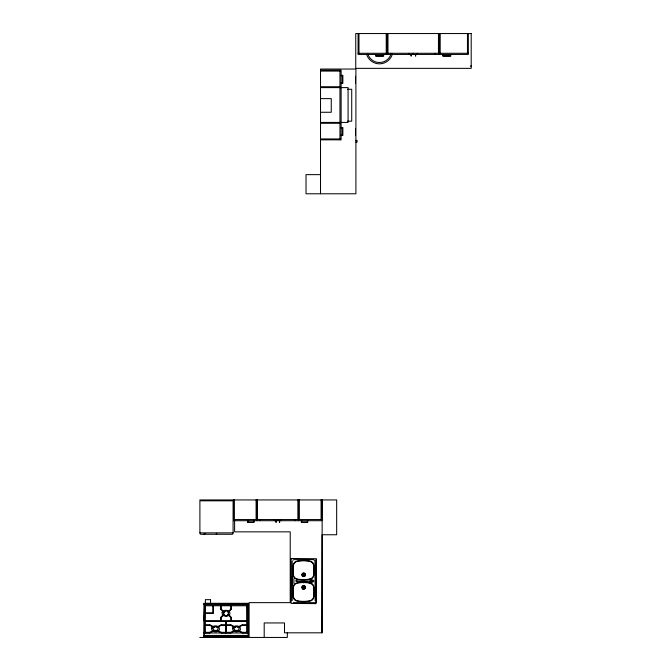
<?xml version="1.0" encoding="UTF-8"?>
<svg xmlns="http://www.w3.org/2000/svg" width="671" height="671" viewBox="0 0 671 671"><rect width="100%" height="100%" fill="white"/><g stroke="black" fill="none" stroke-linecap="round" stroke-linejoin="round"><path stroke-width="1.01" d="M292.229 585.364L292.229 576.8M292.514 585.037L292.514 577.127M321.87 632.812L322.214 499.945M303.678 579.459L303.77 579.425M310.665 583.594L311.252 583.619M303.426 587.041C303.544 585.942 302.025 586.982 303.376 587.083M302.596 574.493L303.284 574.611L302.596 574.468M303.401 574.779L303.971 574.795M303.401 587.385L303.971 587.402M303.284 587.536L302.571 587.486L303.267 587.486M303.653 574.334L303.2 573.772L303.569 574.359M309.985 581.463L310.413 581.908A1.141 1.141 0 0 0 311.587 581.908L312.015 581.455A1.25 1.25 0 0 0 312.015 580.247L311.587 579.803A1.141 1.141 0 0 0 310.413 579.803L310.17 579.996M311.83 581.715L312.015 581.463A1.267 1.267 0 0 0 311.998 580.222L311.587 579.803M304.005 587.687C305.339 587.536 303.904 589.079 303.988 587.704M220.583 620.784L220.583 617.505L223.535 614.233L224.273 614.233L221.321 617.505L221.321 620.784M230.715 605.762L230.715 609.042L227.771 612.321L228.509 612.321L231.453 609.042L231.453 605.762M310.698 579.996C308.786 583.393 314.305 579.97 310.27 580.096M311.445 581.43L311.277 581.589A0.856 0.856 0 0 1 310.405 581.673L310.052 581.363M311.151 579.954L296.75 579.945L296.02 580.44A0.931 0.931 0 0 0 296.07 581.346L311.017 581.757L311.747 581.262A0.931 0.931 0 0 0 311.705 580.356L310.925 579.945L311.646 580.767M292.741 560.126L293.973 559.614L313.407 559.614L314.917 560.486L315.144 600.805M225.649 624.818L221.229 624.818L216.808 626.999L216.808 627.544L221.229 625.364L225.649 625.364M205.385 632.325L209.805 632.325L214.234 630.144L214.234 630.69L209.805 632.87L205.385 632.87M246.651 624.818L242.231 624.818L237.811 626.999L237.811 627.544L242.231 625.364L246.651 625.364M226.387 632.325L230.807 632.325L235.227 630.144L235.227 630.69L230.807 632.87L226.387 632.87L226.387 621.329L246.651 621.329L246.651 632.87L242.231 632.87L237.811 630.69L237.811 630.144L242.231 632.325L246.651 632.325M303.569 587.804L303.2 588.392L303.653 587.821M203.774 534.284L205.251 533.655M297.085 581.405L296.632 581.43M303.443 582.738L303.795 582.763M303.837 586.982C304.911 586.521 303.183 585.741 303.787 586.966M216.096 630.43L214.946 630.43M237.089 630.43L235.949 630.43M296.867 580.256L296.246 580.977M358.096 53.277L468.333 53.277M470.337 66.043L471.201 66.043M320.52 70.203L341.12 70.203L341.12 139.828L320.52 139.828M320.52 71.076L339.954 71.076M341.12 75.311L342.856 75.311L342.856 83.254L341.12 83.254M341.12 75.714L342.453 75.714L342.453 82.852L341.12 82.852M320.52 86.735L339.954 86.735M320.52 87.607L348.081 87.607L348.081 122.424L320.52 122.424M347.544 89.277L351.721 89.277L351.721 121.191L347.544 121.191M320.52 98.629L331.256 98.629L331.256 112.267L320.52 112.267M320.52 123.288L339.954 123.288M341.12 127.524L342.856 127.524L342.856 135.475L341.12 135.475M341.12 127.935L342.453 127.935L342.453 135.064L341.12 135.064M320.52 138.956L339.954 138.956M355.907 140.407L357.073 140.407L357.073 142.143L355.907 142.143M320.52 174.636L306.018 174.636L306.018 193.785L355.907 193.785L355.907 69.046L320.52 69.046L320.52 193.785M199.799 499.945L336.666 499.945L336.666 534.753L322.122 534.753L322.122 632.812L284.504 632.812L284.504 622.948L264.198 622.948L264.198 637.45M233.592 519.547L321.786 519.547M199.899 532.866L233.089 532.866L233.089 500.809L199.899 500.809L199.899 532.866A2.759 2.759 0 0 0 200.159 533.814A0.889 0.889 0 0 0 200.923 534.267L232.082 534.284A0.906 0.906 0 0 0 232.854 533.822A2.441 2.441 0 0 0 233.089 532.866M304.156 587.377L304.693 586.89L304.106 587.259M210.543 599.706L205.385 599.639L205.385 603.573M293.235 602.642L316.267 602.642L316.267 559.128M205.385 603.439L210.543 603.439L210.543 599.639M203.917 603.85L248.127 603.85M220.583 609.042L221.321 609.042L224.273 612.321L223.535 612.321L220.583 609.042L220.583 605.762M230.715 609.042L231.453 609.042M220.583 617.505L221.321 617.505M231.453 617.505L228.509 614.233L227.771 614.233L230.715 617.505L231.453 617.505L231.453 620.784M203.917 620.784L204.655 605.217L204.286 637.45M248.127 620.784L247.389 605.217L247.758 633.424M205.385 624.818L209.805 624.818L214.234 626.999L214.234 627.544L209.805 625.364L205.385 625.364M226.387 624.818L230.807 624.818L235.227 626.999L235.227 627.544L230.807 625.364L226.387 625.364M225.649 632.87L221.229 632.87L216.808 630.69L216.808 630.144L221.229 632.325L225.649 632.325M203.917 632.971L248.127 632.971M203.917 635.429L248.127 635.429M204.286 635.781L247.758 635.705M203.917 636.276L204.655 636.326L204.655 635.705M205.385 636.36L225.649 636.36M226.387 636.36L246.651 636.36M248.127 636.276L247.389 636.326L247.389 635.705M204.286 636.821L247.758 636.821M203.917 637.098L248.127 637.098M199.799 637.45L287.314 637.45L287.314 632.812M310.43 582.948L311.579 582.998M310.405 583.552L311.554 583.602M303.938 574.41L304.617 574.15L304.005 574.477M468.333 33.55L468.333 54.435L439.32 54.435L439.32 33.55M467.461 33.55L467.461 53.277M450.753 54.435L450.753 56.179L442.801 56.179L442.801 54.435M450.35 54.435L450.35 55.768L443.212 55.768L443.212 54.435M440.193 33.55L440.193 53.277M439.035 53.277L439.035 54.435L413.504 54.435L413.504 53.277M438.457 33.55L438.457 53.277M435.261 53.277L435.261 54.435M417.278 53.277L417.278 54.435M415.651 54.435L415.651 56.179L415.248 54.435M412.925 53.277L412.925 54.435L387.393 54.435L387.393 53.277M411.18 54.435L411.18 56.179L410.778 54.435M409.151 53.277L409.151 54.435M391.168 53.277L391.168 54.435M387.972 33.55L387.972 53.277M387.108 33.55L387.108 54.435L358.096 54.435L358.096 33.55M386.236 33.55L386.236 53.277M383.627 54.435L383.627 56.179L375.676 56.179L375.676 54.435M383.216 54.435L383.216 55.768L376.079 55.768L376.079 54.435M358.968 33.55L358.968 53.277M355.504 76.293L355.504 83.43M355.504 128.513L355.504 135.651M339.954 70.203L339.954 139.828M321.786 499.82L321.786 520.704L298.578 520.704L298.578 499.82M321.09 499.82L321.09 519.547M307.721 520.704L307.721 522.449L301.363 522.449L301.363 520.704M307.393 520.704L307.393 522.046L301.69 522.046L301.69 520.704M299.274 499.82L299.274 519.547M298.343 519.547L298.343 520.704L277.92 520.704L277.92 519.547M297.882 499.82L297.882 519.547M295.324 519.547L295.324 520.704M293.906 578.67L293.906 583.493M292.187 561.199L292.187 600.57M280.939 519.547L280.939 520.704M279.639 520.704L279.639 522.449L279.312 520.704M277.459 519.547L277.459 520.704L257.035 520.704L257.035 519.547M276.066 520.704L276.066 522.449L275.739 520.704M274.439 519.547L274.439 520.704M260.054 519.547L260.054 520.704M257.496 499.82L257.496 519.547M256.8 499.82L256.8 520.704L233.592 520.704L233.592 499.82M256.104 499.82L256.104 519.547M254.015 520.704L254.015 522.449L247.658 522.449L247.658 520.704M253.697 520.704L253.697 522.046L247.985 522.046L247.985 520.704M249.109 637.45L249.109 602.642L290.216 602.642L290.216 531.851L234.607 531.851L234.607 520.528M248.127 637.45L248.127 604.672L203.917 604.672L203.917 637.45M247.758 635.437L247.758 637.45M242.231 624.818L242.231 625.364M242.231 632.325L242.231 632.87M234.288 499.82L234.288 519.547M230.807 624.818L230.807 625.364M230.807 632.325L230.807 632.87M230.715 617.505L230.715 620.784M225.649 633.349L225.649 621.329L205.385 621.329L205.385 633.349M221.321 605.762L221.321 609.042M221.229 624.818L221.229 625.364M221.229 632.325L221.229 632.87M216.632 533.344L216.632 534.284M216.356 533.344L216.356 534.284M209.805 624.818L209.805 625.364M209.805 632.325L209.805 632.87M392.451 53.923A13.47 13.47 0 0 1 366.676 54.611M390.958 54.343A12.17 12.17 0 0 1 367.918 54.2M230.715 604.663A20.315 20.315 0 0 1 221.321 604.663M311.503 581.598A0.856 0.856 0 0 1 310.631 581.682M310.497 580.113A0.856 0.856 0 0 1 311.369 580.029M291.071 559.035L291.147 603.422L316.016 603.632L316.226 558.742L291.65 558.457L291.071 559.035M304.81 574.854L304.089 574.988L304.81 574.854M304.215 575.71C303.351 576.674 303.695 574.108 304.215 575.71M303.443 575.181L302.755 575.399L303.443 575.198M211.608 628.064C210.778 632.3 218.033 633.189 219.434 629.624C220.264 625.397 213.009 624.5 211.608 628.064M212.673 628.282C216.909 638.012 222.26 621.363 212.673 628.282M222.101 612.497C221.271 616.724 228.534 617.622 229.935 614.049C230.765 609.822 223.51 608.924 222.101 612.497M223.175 612.707C227.41 622.436 232.762 605.796 223.175 612.707M232.602 628.064C231.772 632.3 239.027 633.189 240.436 629.624C241.266 625.397 234.011 624.5 232.602 628.064M233.676 628.282C237.911 638.012 243.263 621.363 233.676 628.282M471.201 33.55L355.747 33.55L355.747 68.358L471.201 68.358L471.201 33.55M248.127 603.304L203.917 603.304L203.917 604.395L248.127 604.395L248.127 603.304M212.757 605.762L205.385 605.762L205.385 612.866L212.757 612.866L212.757 605.762M246.651 605.762L213.495 605.762L213.495 613.411L205.385 613.411L205.385 620.784L246.651 620.784L246.651 605.762M302.78 576.347A1.812 1.812 0 0 0 305.498 574.779A1.812 1.812 0 0 0 302.78 573.21A1.812 1.812 0 0 0 302.78 576.347M313.986 565.703A4.965 4.965 0 0 0 309.927 561.065A35.395 35.395 0 0 0 297.161 561.065A4.965 4.965 0 0 0 293.101 565.703A93.353 93.353 0 0 0 293.101 574.695A4.965 4.965 0 0 0 297.161 579.341A35.395 35.395 0 0 0 309.927 579.341A4.965 4.965 0 0 0 313.986 574.695A93.353 93.353 0 0 0 313.986 565.703M302.78 588.953A1.812 1.812 0 0 0 305.498 587.385A1.812 1.812 0 0 0 302.78 585.817A1.812 1.812 0 0 0 302.78 588.953M309.734 583.099A34.33 34.33 0 0 0 297.354 583.099A4.814 4.814 0 0 0 293.412 587.595A90.551 90.551 0 0 0 293.412 596.318A4.814 4.814 0 0 0 297.354 600.822A34.33 34.33 0 0 0 309.734 600.822A4.814 4.814 0 0 0 313.676 596.318A90.551 90.551 0 0 0 313.676 587.595A4.814 4.814 0 0 0 309.734 583.099M309.734 579.065A4.814 4.814 0 0 0 313.676 574.561A90.551 90.551 0 0 0 313.676 565.838A4.814 4.814 0 0 0 309.734 561.342A34.33 34.33 0 0 0 297.354 561.342A4.814 4.814 0 0 0 293.412 565.838A90.551 90.551 0 0 0 293.412 574.561A4.814 4.814 0 0 0 297.354 579.065A34.33 34.33 0 0 0 309.734 579.065M302.873 576.179A1.627 1.627 0 0 0 305.313 574.779A1.627 1.627 0 0 0 302.873 573.37A1.627 1.627 0 0 0 302.873 576.179M312.359 581.883A0.931 0.931 0 0 0 313.751 581.078A0.931 0.931 0 0 0 312.359 580.272A0.931 0.931 0 0 0 312.359 581.883M309.927 582.822A35.395 35.395 0 0 0 297.161 582.822A4.965 4.965 0 0 0 293.101 587.461A93.353 93.353 0 0 0 293.101 596.452A4.965 4.965 0 0 0 297.161 601.099A35.395 35.395 0 0 0 309.927 601.099A4.965 4.965 0 0 0 313.986 596.452A93.353 93.353 0 0 0 313.986 587.461A4.965 4.965 0 0 0 309.927 582.822M302.873 588.794A1.627 1.627 0 0 0 305.313 587.385A1.627 1.627 0 0 0 302.873 585.976A1.627 1.627 0 0 0 302.873 588.794"/></g></svg>
